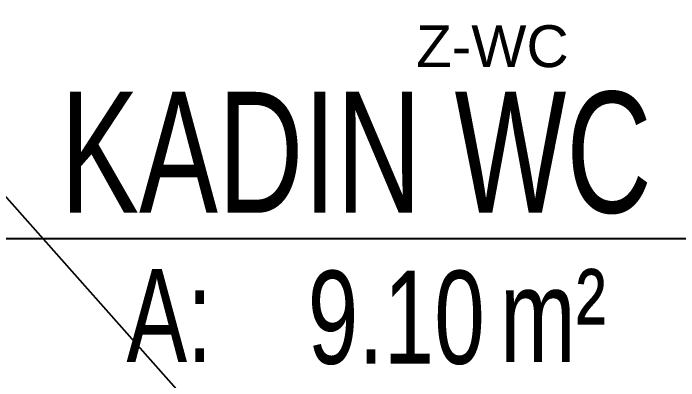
# Model space of a CAD drawing. Header units: inches. Extents: x 21 to 38546, y 13 to 15001.
# Drawn here: x 5681.2 to 5776.5, y 2430.8 to 2483.5 of the extents above; entities that cross this region are included whole.
import ezdxf
from ezdxf.enums import TextEntityAlignment as Align

# ---------------------------------------------------------------- set-up
doc = ezdxf.new("R2010")
doc.units = ezdxf.units.IN
doc.header["$MEASUREMENT"] = 0
doc.layers.add('RAD-MAHAL', color=2, linetype='Continuous')
doc.layers.add('Z_MİM_-KM-AREA-IDEN', color=8, linetype='Continuous', lineweight=25)
doc.layers.add('Z_MİM_-KM-PATTERN-00', color=8, linetype='Continuous', lineweight=25)
doc.styles.add('Arial_4', font='arial.ttf', dxfattribs={"height": 10})
doc.styles.get("Standard").update_dxf_attribs({"font": 'arial.ttf'})

# ---------------------------------------------------------------- blocks, each defined once
blk = doc.blocks.new('*U214')
blk.add_line((0, 0), (192.449, 0))
at = {"color": 7, "style": 'Arial_4', "width": 0.7}
for s, p in [('A:', (81.913, -17.688)), ('m² ', (135.416, -17.688))]:
    blk.add_text(s, height=13.3333, dxfattribs=at).set_placement(p)
for tag, p in [('00', (33.429, 13.107)), ('K', (8.571, 13.107)), ('MAHALADI', (72.415, 12.353))]:
    blk.add_attdef(tag, text='', height=17.333, dxfattribs=at).set_placement(p, align=Align.MIDDLE_LEFT)
blk.add_attdef('27.00', text='', height=13.333, dxfattribs=at).set_placement((133.252, -11.288), align=Align.MIDDLE_RIGHT)

msp = doc.modelspace()

# ---------------------------------------------------------------- linework, layer by layer
at = {"layer": 'Z_MİM_-KM-PATTERN-00'}
msp.add_line((5589.757, 2559.084), (5761.757, 2365.084), dxfattribs=at)

# ---------------------------------------------------------------- block references
at = {"layer": 'Z_MİM_-KM-AREA-IDEN'}
ref = msp.add_blockref('*U214', (5615.491, 2451.217), dxfattribs=at)
ref.add_attrib('27.00', '9.10', dxfattribs={"layer": '0', "color": 7, "height": 13.3333, "style": 'Arial_4', "width": 0.7}).set_placement((5748.742, 2439.929), align=Align.MIDDLE_RIGHT)
ref.add_attrib('MAHALADI', 'KADIN WC', dxfattribs={"layer": '0', "color": 7, "height": 17.3333, "style": 'Arial_4', "width": 0.7}).set_placement((5687.906, 2463.57), align=Align.MIDDLE_LEFT)

# ---------------------------------------------------------------- texts
at = {"layer": 'RAD-MAHAL'}
msp.add_text('Z-WC', height=6, dxfattribs=at).set_placement((5738.884, 2475.764))

doc.saveas('drawing.dxf')
